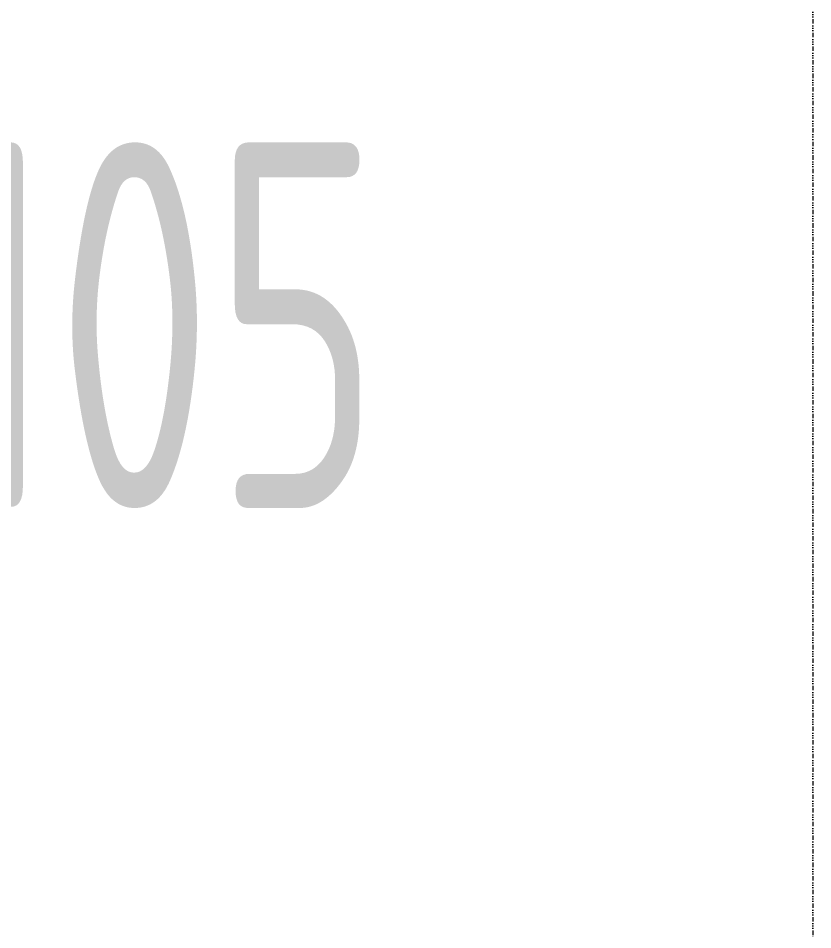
# Model space of a CAD drawing. Extents: x -76427 to 292734, y -42117 to 131250.
# Drawn here: x 8457 to 9000, y 12782 to 13405 of the extents above; entities that cross this region are included whole.
import ezdxf
from ezdxf.enums import TextEntityAlignment as Align

# ---------------------------------------------------------------- set-up
doc = ezdxf.new("R2010")
doc.units = 0
doc.header["$LTSCALE"] = 10
doc.linetypes.add('H12PL1$0$JJP_三點線', pattern=[0.9, 0.3, -0.15, 0, -0.15, 0, -0.15, 0, -0.15])
doc.layers.add('H12PL1$0$S-GRID', color=252, linetype='Continuous')
doc.layers.add('XFM7Q10PV-200K$0$U-CDA-TXT', color=4, linetype='Continuous')
doc.styles.add('XFM7Q10PV-200K$0$aa-txt', font='isocp.shx', dxfattribs={"bigfont": 'chineset.shx'})

# ---------------------------------------------------------------- blocks, each defined once
blk = doc.blocks.new('H12PL1')
at = {"layer": 'H12PL1$0$S-GRID', "linetype": 'H12PL1$0$JJP_三點線', "lineweight": 0}
blk.add_line((9000, 128250), (9000, -28000), dxfattribs=at)
blk = doc.blocks.new('XFM7Q10PV-200K')
at = {"layer": 'XFM7Q10PV-200K$0$U-CDA-TXT', "style": 'XFM7Q10PV-200K$0$aa-txt', "width": 0.7}
blk.add_text('FAL-PV-P-105', height=250, dxfattribs=at).set_placement((8009.9, 13195.31), align=Align.MIDDLE)

msp = doc.modelspace()

# ---------------------------------------------------------------- block references
msp.add_blockref('H12PL1', (0, 0))

# ---------------------------------------------------------------- next in the draw order: block references
msp.add_blockref('XFM7Q10PV-200K', (0, 0))

doc.saveas('drawing.dxf')
